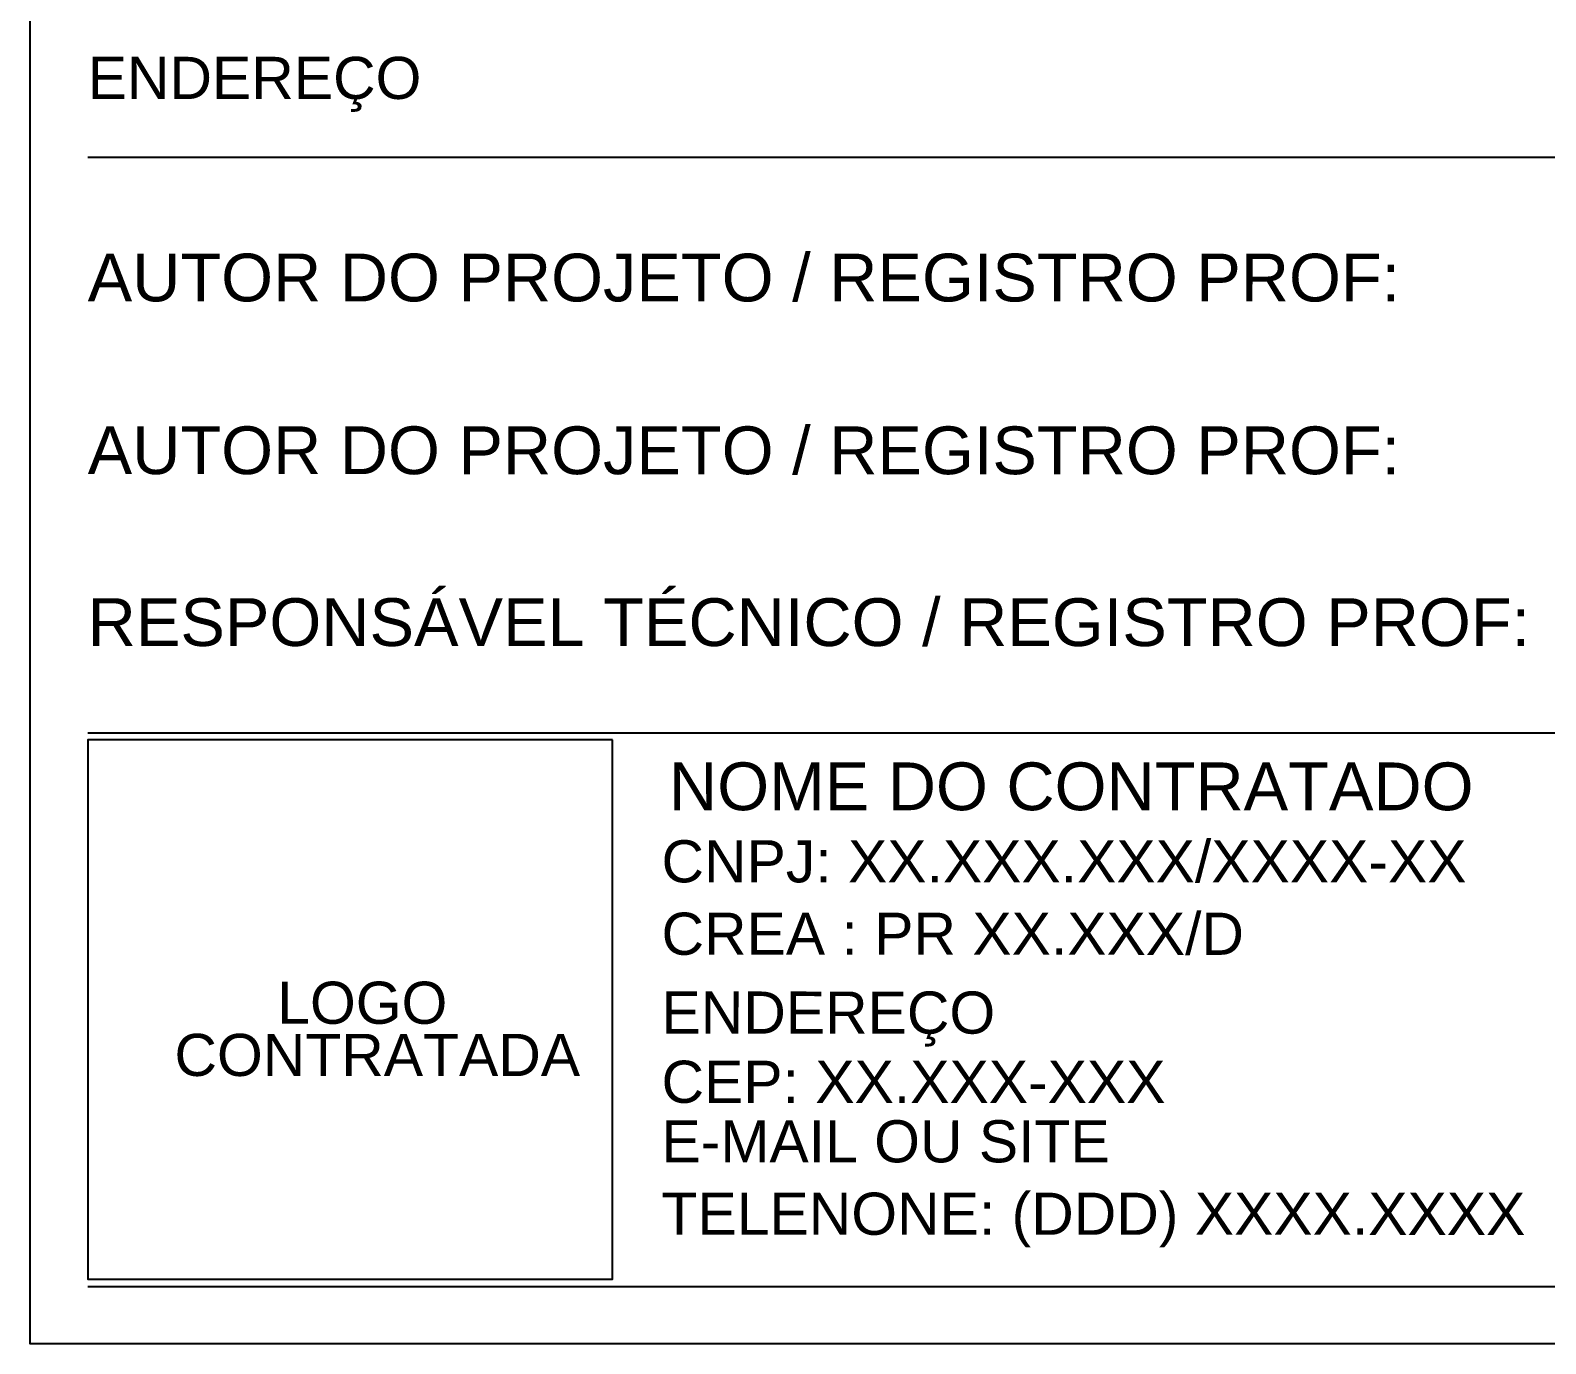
# Model space of a CAD drawing. Header units: millimetres. Extents: x 0 to 687901, y 0 to 346525.
# Drawn here: x 55520 to 58162, y 112098 to 114389 of the extents above; entities that cross this region are included whole.
import ezdxf
from ezdxf.enums import TextEntityAlignment as Align

# ---------------------------------------------------------------- set-up
doc = ezdxf.new("R2010")
doc.units = ezdxf.units.MM
doc.layers.add('ARQ_Texto', color=7, linetype='Continuous')
doc.styles.add('ARIAL', font='arial.ttf')

msp = doc.modelspace()

# ---------------------------------------------------------------- linework, layer by layer
at = {"layer": 'ARQ_Texto'}
for p, q in [((55619.9, 114167.7), (64183.6, 114167.7)), ((55619.9, 113163.9), (62597.1, 113163.9)), ((55619.9, 112198.3), (62597.1, 112198.3))]:
    msp.add_line(p, q, dxfattribs=at)
for points in [[(64269.9, 112098.3), (55519.9, 112098.3), (55519.9, 116549.1), (64269.9, 116549.1)], [(56535.1, 113151.4), (55619.9, 113151.4), (55619.9, 112210.8), (56535, 112210.8)]]:
    msp.add_lwpolyline(points, close=True, dxfattribs=at)

# ---------------------------------------------------------------- texts
at = {"layer": 'ARQ_Texto', "style": 'ARIAL'}
for s, p in [('ENDEREÇO', (55619.9, 114306)), ('LOGO ', (55950.4, 112693)), ('CONTRATADA', (55771.2, 112602))]:
    msp.add_text(s, height=73.5, rotation=359.9947, dxfattribs=at).set_placement(p, align=Align.MIDDLE_LEFT)
for s, height, p in [('AUTOR DO PROJETO / REGISTRO PROF:  ', 83.3, (55619.9, 113916.2)), ('AUTOR DO PROJETO / REGISTRO PROF:', 83.3, (55619.9, 113614.9)), ('RESPONSÁVEL TÉCNICO / REGISTRO PROF:', 83.3, (55619.9, 113315.2)), ('NOME DO CONTRATADO', 83.3, (56633.5, 113028.8)), ('CNPJ: XX.XXX.XXX/XXXX-XX', 73.5, (56620.4, 112902.9)), ('CREA : PR XX.XXX/D', 73.5, (56620.4, 112776.6)), ('ENDEREÇO', 73.5, (56620.4, 112639.1)), ('CEP: XX.XXX-XXX', 73.5, (56620.4, 112518.4)), ('E-MAIL OU SITE', 73.5, (56620.4, 112414.6)), ('TELENONE: (DDD) XXXX.XXXX', 73.5, (56620.4, 112288.3))]:
    msp.add_text(s, height=height, rotation=359.9947, dxfattribs=at).set_placement(p)

doc.saveas('drawing.dxf')
